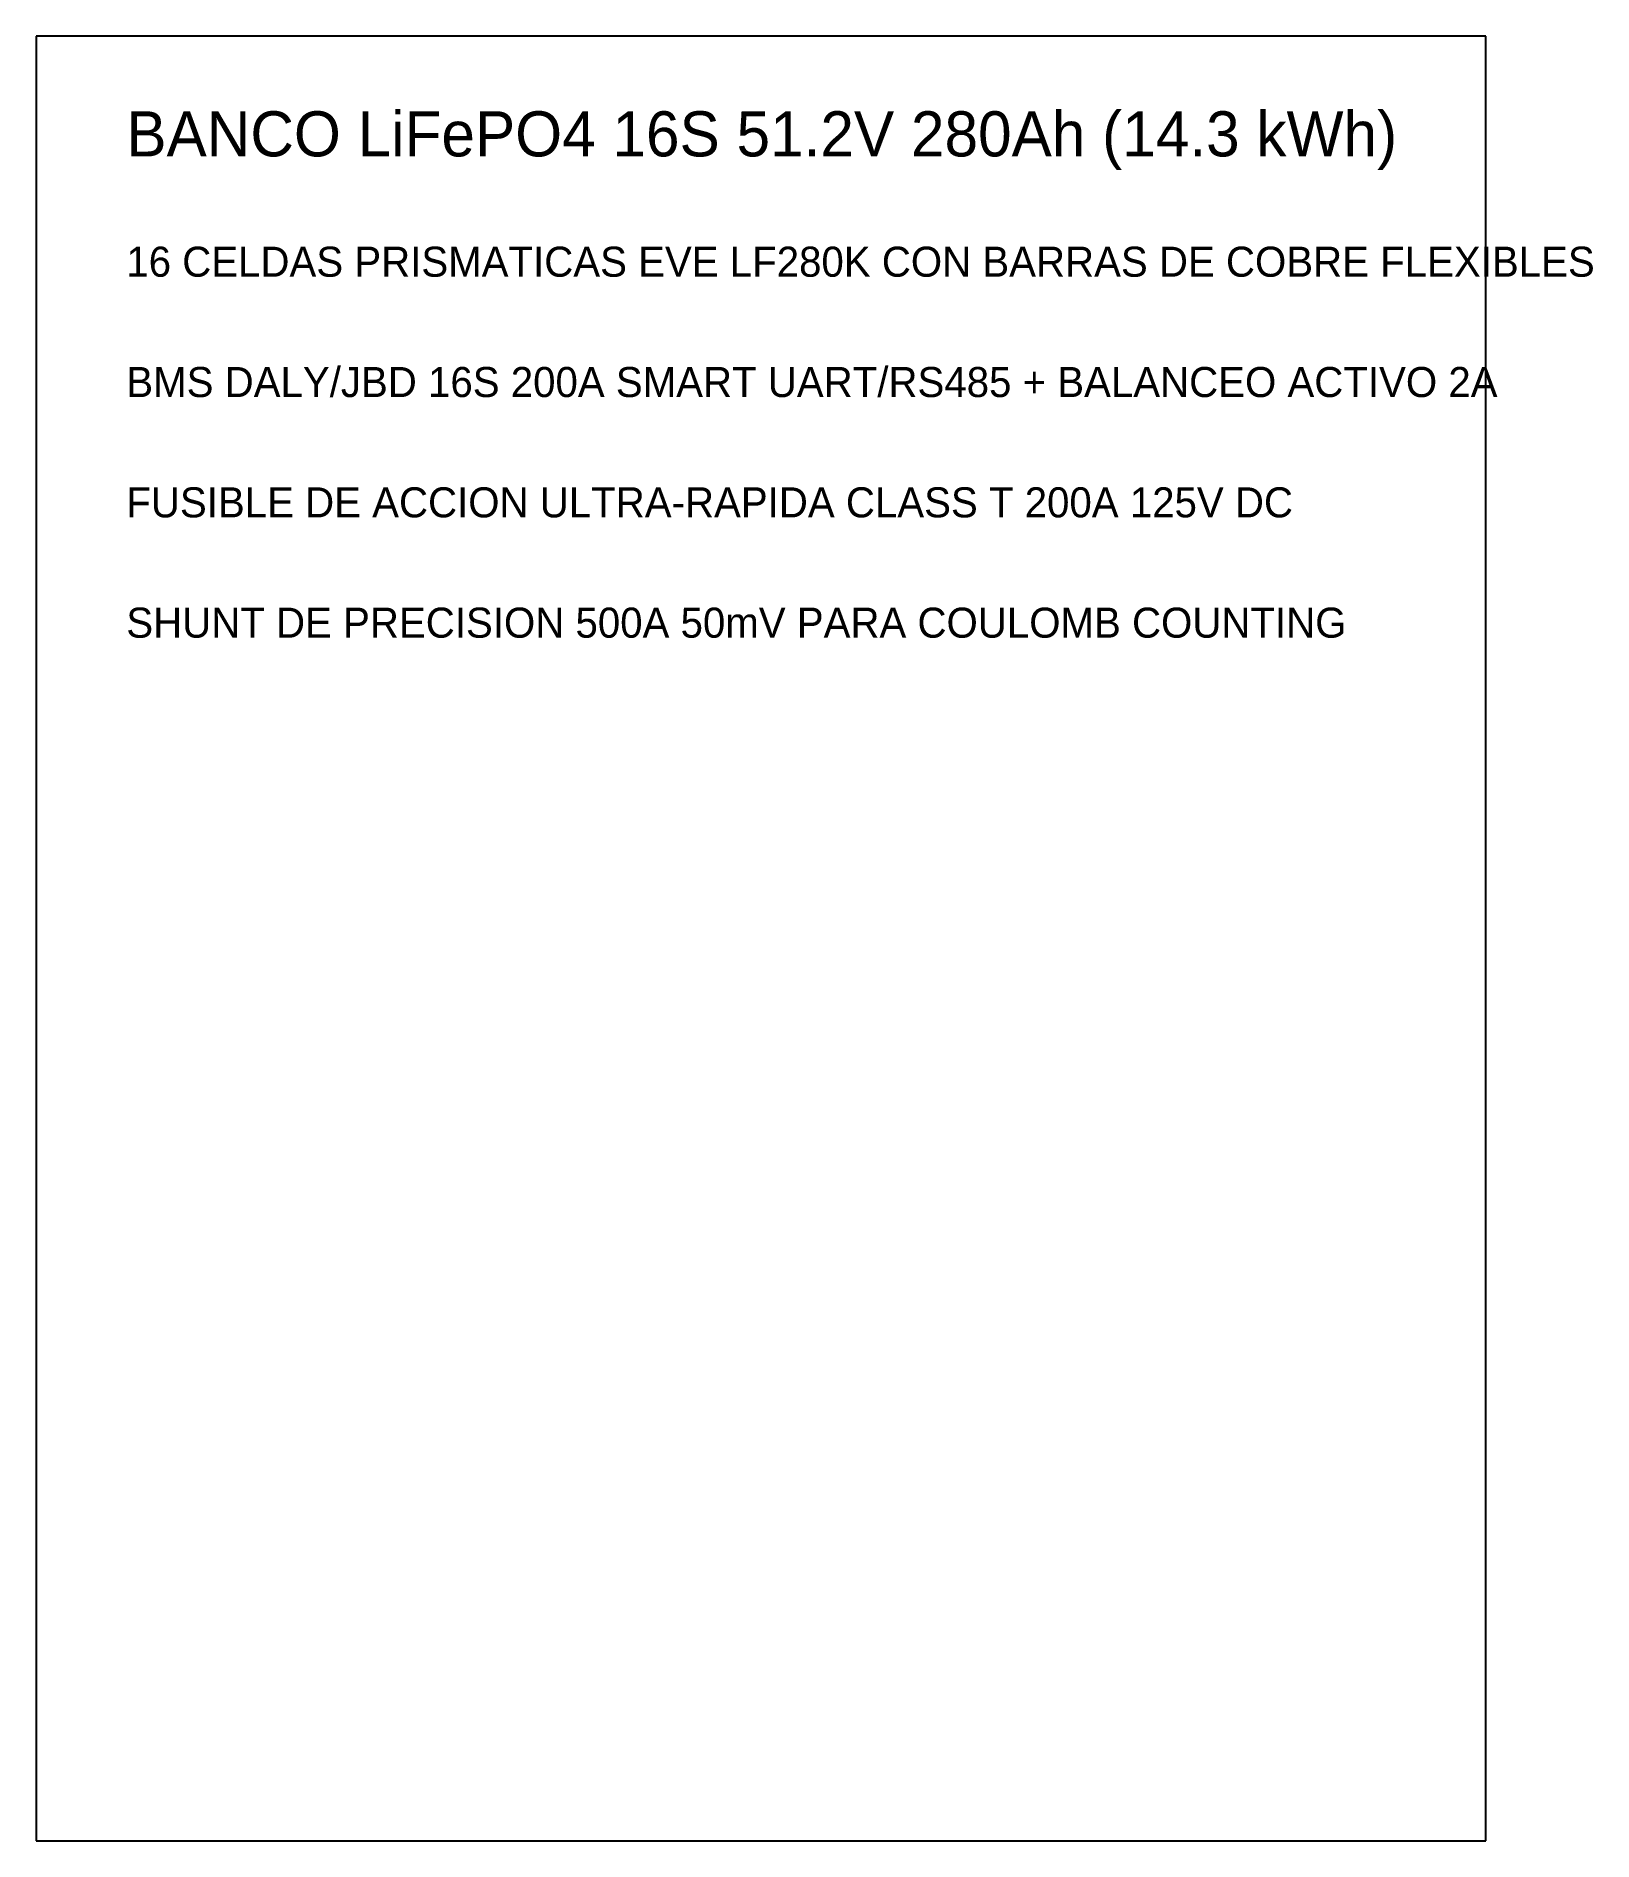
# Model space of a CAD drawing. Extents: x 0 to 518, y 0 to 600.
import ezdxf

# ---------------------------------------------------------------- set-up
doc = ezdxf.new("R2010")
doc.units = 0

msp = doc.modelspace()

# ---------------------------------------------------------------- linework, layer by layer
at = {"layer": 'GABINETE_RACK'}
for p, q in [((482, 600), (0, 600)), ((0, 600), (0, 0)), ((482, 0), (482, 600)), ((0, 0), (482, 0))]:
    msp.add_line(p, q, dxfattribs=at)

# ---------------------------------------------------------------- texts
at = {"layer": 'TEXTO'}
for s, height, p in [('BANCO LiFePO4 16S 51.2V 280Ah (14.3 kWh)', 15, (30, 560)), ('16 CELDAS PRISMATICAS EVE LF280K CON BARRAS DE COBRE FLEXIBLES', 10, (30, 520)), ('BMS DALY/JBD 16S 200A SMART UART/RS485 + BALANCEO ACTIVO 2A', 10, (30, 480)), ('FUSIBLE DE ACCION ULTRA-RAPIDA CLASS T 200A 125V DC', 10, (30, 440)), ('SHUNT DE PRECISION 500A 50mV PARA COULOMB COUNTING', 10, (30, 400))]:
    msp.add_text(s, height=height, dxfattribs=at).set_placement(p)

doc.saveas('drawing.dxf')
